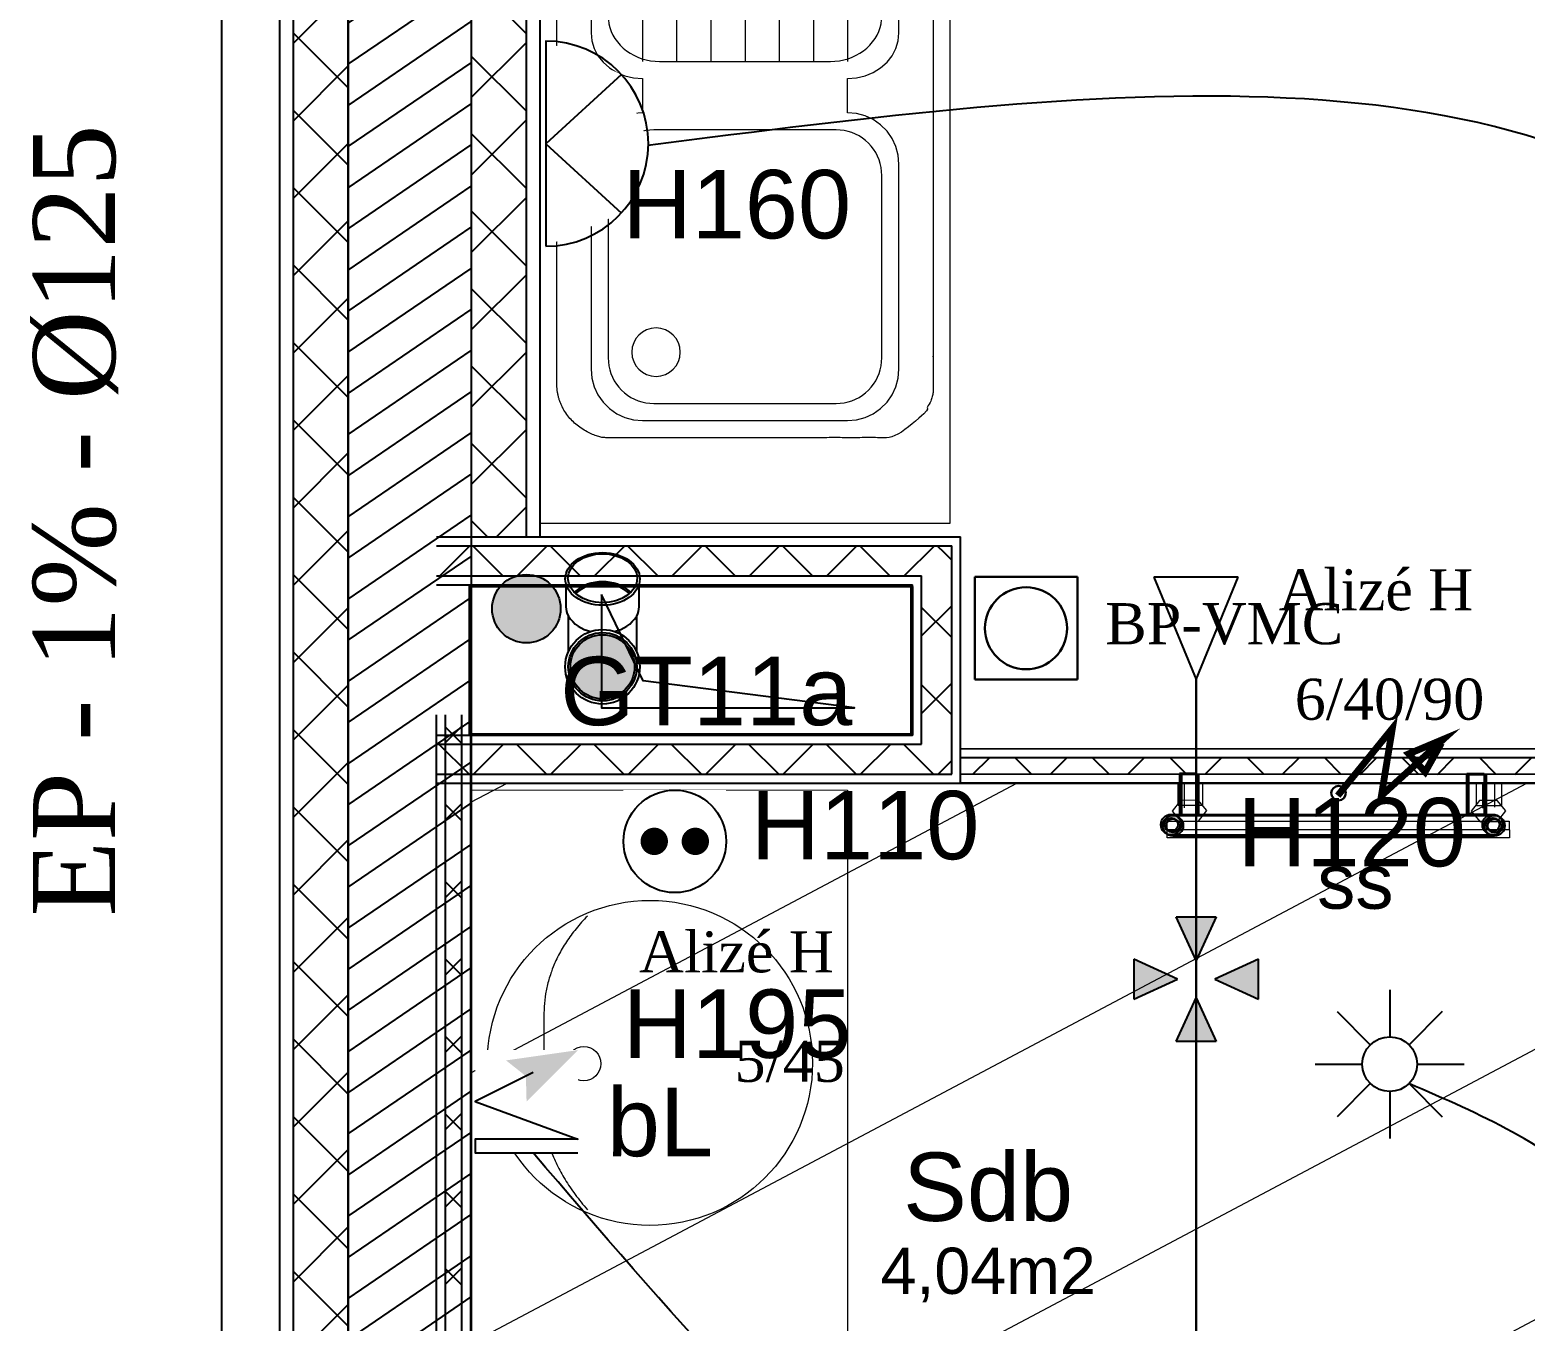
# Model space of a CAD drawing. Header units: millimetres. Extents: x 522027 to 600964, y -380282 to -298602.
# Drawn here: x 573244 to 575429, y -340777 to -338889 of the extents above; entities that cross this region are included whole.
import ezdxf

# ---------------------------------------------------------------- set-up
doc = ezdxf.new("R2010")
doc.units = ezdxf.units.MM
doc.set_wipeout_variables(frame=1)
for name, color, linetype in [('3-BAT C-Niveau -2', 7, 'Continuous'), ('prlm-CHAUFF-CONV', 1, 'Continuous'), ('prlm-EAU-CHU', 42, 'Continuous'), ('prlm-EAU-EP', 141, 'Continuous'), ('prlm-EAU-EUEV', 25, 'Continuous'), ('prlm-ELEC-CFA', 1, 'Continuous'), ('prlm-GT', 242, 'Continuous')]:
    doc.layers.add(name, color=color, linetype=linetype)
for name, color, linetype, lineweight in [('faux plafond', 9, 'Continuous', 15), ('prlm-ELEC-CFO', 1, 'Continuous', 25), ('prlm-VMC', 82, 'Continuous', 25)]:
    doc.layers.add(name, color=color, linetype=linetype, lineweight=lineweight)
doc.styles.add('Arial', font='arial.ttf')
doc.styles.add('Geneva', font='arial.ttf')
doc.styles.add('prlm-eau-euev', font='pala.ttf', dxfattribs={"height": 18})
doc.styles.add('prlm-vmc', font='pala.ttf', dxfattribs={"height": 14})
doc.styles.get("Standard").update_dxf_attribs({"font": 'arial.ttf'})

# ---------------------------------------------------------------- blocks, each defined once
blk = doc.blocks.new('Evier 01 100x60')
at = {"color": 7, "linetype": 'Continuous', "lineweight": 13}
for p, q in [((7.88, -15), (42.12, -15)), ((42.12, -15), (42.5, -15)), ((7.5, -20), (42.5, -20)), ((7.5, -25), (42.5, -25)), ((7.5, -30), (42.5, -30)), ((7.5, -35), (42.5, -35)), ((7.5, -40), (42.5, -40)), ((7.88, -45), (42.12, -45)), ((42.12, -45), (42.5, -45))]:
    blk.add_line(p, q, dxfattribs=at)
at = {"color": 7, "linetype": 'Continuous', "lineweight": 13, "flags": 128}
for points in [[(-10, 0), (110, 0), (110, -60), (-10, -60)], [(50, -15), (50.11, -13.7), (50.45, -12.43), (51, -11.25), (51.75, -10.18), (52.68, -9.25), (53.75, -8.5), (54.93, -7.95), (56.2, -7.61), (57.5, -7.5), (87.5, -7.5), (88.8, -7.61), (90.07, -7.95), (91.25, -8.5), (92.32, -9.25), (93.25, -10.18), (94, -11.25), (94.55, -12.43), (94.89, -13.7), (95, -15), (95, -45), (94.89, -46.3), (94.55, -47.57), (94, -48.75), (93.25, -49.82), (92.32, -50.75), (91.25, -51.5), (90.07, -52.05), (88.8, -52.39), (87.5, -52.5), (57.5, -52.5), (56.2, -52.39), (54.93, -52.05), (53.75, -51.5), (52.68, -50.75), (51.75, -49.82), (51, -48.75), (50.45, -47.57), (50.11, -46.3), (50, -45), (50, -45), (45, -45), (44.9, -46.3), (44.6, -47.57), (44.11, -48.75), (43.44, -49.82), (42.62, -50.75), (41.67, -51.5), (40.61, -52.05), (39.49, -52.39), (38.33, -52.5), (11.67, -52.5), (10.51, -52.39), (9.39, -52.05), (8.33, -51.5), (7.38, -50.75), (6.56, -49.82), (5.89, -48.75), (5.4, -47.57), (5.1, -46.3), (5, -45), (5, -15), (5, -15), (5.1, -13.7), (5.4, -12.43), (5.89, -11.25), (6.56, -10.18), (7.38, -9.25), (8.33, -8.5), (9.39, -7.95), (10.51, -7.61), (11.67, -7.5), (38.33, -7.5), (39.49, -7.61), (40.61, -7.95), (41.67, -8.5), (42.62, -9.25), (43.44, -10.18), (44.11, -11.25), (44.6, -12.43), (44.9, -13.7), (45, -15), (50, -15)], [(35.83, -10), (36.41, -10.03), (36.99, -10.11), (37.56, -10.26), (38.11, -10.45), (38.65, -10.7), (39.17, -11), (39.66, -11.36), (40.12, -11.75), (40.55, -12.2), (40.94, -12.68), (41.29, -13.2), (41.61, -13.75), (41.88, -14.33), (42.1, -14.93), (42.27, -15.56), (42.4, -16.2), (42.47, -16.85), (42.5, -17.5), (42.5, -42.5), (42.5, -42.5), (42.47, -43.15), (42.4, -43.8), (42.27, -44.44), (42.1, -45.07), (41.88, -45.67), (41.61, -46.25), (41.29, -46.8), (40.94, -47.32), (40.55, -47.8), (40.12, -48.25), (39.66, -48.64), (39.17, -49), (38.65, -49.3), (38.11, -49.55), (37.56, -49.74), (36.99, -49.89), (36.41, -49.97), (35.83, -50), (14.17, -50), (13.59, -49.97), (13.01, -49.89), (12.44, -49.74), (11.89, -49.55), (11.35, -49.3), (10.83, -49), (10.34, -48.64), (9.88, -48.25), (9.45, -47.8), (9.06, -47.32), (8.71, -46.8), (8.39, -46.25), (8.12, -45.67), (7.9, -45.07), (7.73, -44.44), (7.6, -43.8), (7.53, -43.15), (7.5, -42.5), (7.5, -17.5), (7.53, -16.85), (7.6, -16.2), (7.73, -15.56), (7.9, -14.93), (8.12, -14.33), (8.39, -13.75), (8.71, -13.2), (9.06, -12.68), (9.45, -12.2), (9.88, -11.75), (10.34, -11.36), (10.83, -11), (11.35, -10.7), (11.89, -10.45), (12.44, -10.26), (13.01, -10.11), (13.59, -10.03), (14.17, -10), (35.83, -10)], [(85.83, -10), (86.41, -10.03), (86.99, -10.1), (87.56, -10.23), (88.11, -10.4), (88.65, -10.62), (89.17, -10.89), (89.66, -11.21), (90.12, -11.56), (90.55, -11.95), (90.94, -12.38), (91.29, -12.84), (91.61, -13.33), (91.88, -13.85), (92.1, -14.39), (92.27, -14.94), (92.4, -15.51), (92.47, -16.09), (92.5, -16.67), (92.5, -43.33), (92.5, -43.33), (92.47, -43.91), (92.4, -44.49), (92.27, -45.06), (92.1, -45.61), (91.88, -46.15), (91.61, -46.67), (91.29, -47.16), (90.94, -47.62), (90.55, -48.05), (90.12, -48.44), (89.66, -48.79), (89.17, -49.11), (88.65, -49.38), (88.11, -49.6), (87.56, -49.77), (86.99, -49.9), (86.41, -49.97), (85.83, -50), (59.17, -50), (59.17, -50), (58.59, -49.97), (58.01, -49.9), (57.44, -49.77), (56.89, -49.6), (56.35, -49.38), (55.83, -49.11), (55.34, -48.79), (54.88, -48.44), (54.45, -48.05), (54.06, -47.62), (53.71, -47.16), (53.39, -46.67), (53.12, -46.15), (52.9, -45.61), (52.73, -45.06), (52.6, -44.49), (52.53, -43.91), (52.5, -43.33), (52.5, -16.67), (52.53, -16.09), (52.6, -15.51), (52.73, -14.94), (52.9, -14.39), (53.12, -13.85), (53.39, -13.33), (53.71, -12.84), (54.06, -12.38), (54.45, -11.95), (54.88, -11.56), (55.34, -11.21), (55.83, -10.89), (56.35, -10.62), (56.89, -10.4), (57.44, -10.23), (58.01, -10.1), (58.59, -10.03), (59.17, -10), (85.83, -10)]]:
    blk.add_lwpolyline(points, close=True, dxfattribs=at)
at = {"color": 7, "linetype": 'Continuous', "lineweight": 13}
blk.add_ellipse((85, -17), major_axis=(3.54, 0), ratio=1, dxfattribs=at)
blk.add_open_spline([(89.6, -2.5), (91.72, -2.5), (95.38, -4.69), (97.5, -8.49), (97.5, -30), (97.5, -51.51), (95.38, -55.31), (91.72, -57.5), (50, -57.5), (8.28, -57.5), (4.62, -55.31), (2.5, -51.51), (2.5, -30), (2.5, -8.49), (4.62, -4.69), (8.28, -2.5), (49.47, -2.5), (89.6, -2.5)], degree=2, knots=[0, 0, 0, 0.007967, 0.015935, 0.023902, 0.172105, 0.180072, 0.18804, 0.196007, 0.501992, 0.509959, 0.517926, 0.525894, 0.674097, 0.682064, 0.690032, 0.697999, 1, 1, 1], dxfattribs=at)
blk = doc.blocks.new('Groupe-65-1')
at = {"color": 7, "linetype": 'Continuous', "lineweight": 9}
for p, q in [((15896.62, -46124.61), (15897.28, -46128.06)), ((15894.9, -46124.94), (15895.58, -46128.52)), ((15850.9, -46140.17), (15900.02, -46130.86)), ((15852.05, -46133.06), (15852.72, -46136.57)), ((15853.77, -46132.73), (15854.36, -46135.83))]:
    blk.add_line(p, q, dxfattribs=at)
at = {"color": 7, "linetype": 'Continuous', "lineweight": 9, "flags": 128}
for points in [[(15894.05, -46125.1), (15897.63, -46124.42), (15898.24, -46127.66), (15894.66, -46128.34)], [(15899.03, -46128.29), (15897.46, -46127.03), (15894.97, -46127.52), (15894.04, -46129.28), (15895.6, -46130.55), (15898.1, -46130.05)], [(15850.67, -46138.96), (15899.79, -46129.66), (15900.25, -46132.07), (15851.12, -46141.37)], [(15851.1, -46137.37), (15852.67, -46138.63), (15855.16, -46138.13), (15856.09, -46136.37), (15854.52, -46135.11), (15852.03, -46135.61)]]:
    blk.add_lwpolyline(points, close=True, dxfattribs=at)
at = {"color": 7, "linetype": 'Continuous', "lineweight": 13, "flags": 128}
blk.add_lwpolyline([(15851.19, -46133.22), (15854.7, -46132.55), (15855.3, -46135.74), (15851.8, -46136.41)], close=True, dxfattribs=at)
at = {"color": 7, "insert": (15878.58, -46138.57), "char_height": 7.993, "width": 24.9991, "attachment_point": 2, "rotation": 10.6809, "line_spacing_factor": 1.060906, "style": 'Geneva'}
blk.add_mtext('ss', dxfattribs=at)
blk = doc.blocks.new('Groupe-66-1')
at = {"color": 7, "linetype": 'Continuous', "lineweight": 13}
for p, q in [((15790.47, -46304.59), (15797.37, -46265.62)), ((15799.23, -46305.47), (15824.2, -46268.15)), ((15804.39, -46311.72), (15839.86, -46287.36))]:
    blk.add_line(p, q, dxfattribs=at)
at = {"color": 7, "linetype": 'Continuous', "lineweight": 13, "flags": 128}
blk.add_lwpolyline([(15869.58, -46301.73), (15790.98, -46316.62), (15776.09, -46238.01), (15854.69, -46223.13)], close=True, dxfattribs=at)
blk = doc.blocks.new('Groupe-67-1')
at = {"color": 7, "linetype": 'Continuous', "lineweight": 13, "flags": 128}
blk.add_lwpolyline([(15764.75, -46232.02), (15749.88, -46153.41), (15803.92, -46143.19), (15818.79, -46221.79)], close=True, dxfattribs=at)
at = {"color": 7, "linetype": 'Continuous', "lineweight": 13}
for centre, major_axis in [((15782.98, -46187.75), (-23.34, -4.41)), ((15773.5, -46189.65), (-0.46, 2.46)), ((15763.46, -46191.34), (-0.28, 1.47))]:
    blk.add_ellipse(centre, major_axis=major_axis, ratio=1, dxfattribs=at)
blk.add_open_spline([(15770, -46168.35), (15765.02, -46175.88), (15767.82, -46191.23), (15770.42, -46204.47), (15777.98, -46210.54)], degree=2, dxfattribs=at)
blk = doc.blocks.new('xi.BL')
at = {"color": 0, "lineweight": 5}
blk.add_wipeout([(-7.5, -7.5), (7.5, -7.5), (7.5, 7.5), (-7.5, 7.5)], dxfattribs=at).dxf.layer = 'prlm-ELEC-CFO'
at = {"layer": 'prlm-ELEC-CFO', "lineweight": 5}
blk.add_hatch(color=0, dxfattribs=at).paths.add_polyline_path([(-3, 6), (-0.1, 3.7), (0, 0), (7.5, 7.5)])
at = {"layer": 'prlm-ELEC-CFO', "color": 0}
blk.add_lwpolyline([(0.95, 4.23), (-7.5, 0), (7.5, -5.5), (-7.5, -5.5), (-7.5, -7.5), (7.5, -7.5)], dxfattribs=at)
blk = doc.blocks.new('xi.ECAP')
at = {"color": 0}
blk.add_wipeout([(-15, 0), (-10.13, 11.06), (0, 15), (10.13, 11.06), (15, 0)], dxfattribs=at).dxf.layer = 'prlm-ELEC-CFO'
at = {"layer": 'prlm-ELEC-CFO', "color": 0, "linetype": 'ByBlock', "lineweight": -2, "flags": 128}
blk.add_lwpolyline([(15, 0, 1), (-15, 0)], format="xyb", close=True, dxfattribs=at)
at = {"layer": 'prlm-ELEC-CFO', "color": 0}
blk.add_lwpolyline([(-10.13, 11.06), (0, 0), (10.13, 11.06)], dxfattribs=at)
blk = doc.blocks.new('xi.PCHT')
at = {"color": 0, "lineweight": 5}
blk.add_wipeout([(-7.5, -7.5), (7.5, -7.5), (7.5, 7.5), (-7.5, 7.5)], dxfattribs=at).dxf.layer = 'prlm-ELEC-CFO'
at = {"layer": 'prlm-ELEC-CFO', "color": 0, "linetype": 'ByBlock', "lineweight": 5, "const_width": 2}
for points in [[(-4, 0, 1), (-2, 0, 1)], [(2, 0, 1), (4, 0, 1)]]:
    blk.add_lwpolyline(points, format="xyb", close=True, dxfattribs=at)
at = {"layer": 'prlm-ELEC-CFO', "color": 0, "linetype": 'ByBlock', "lineweight": -2}
blk.add_circle((0, 0), 7.5, dxfattribs=at)
blk = doc.blocks.new('xi.SPOT')
at = {"color": 0, "lineweight": 5}
blk.add_wipeout([(-4, 0), (-2.83, -2.83), (0, -4), (2.83, -2.83), (4, 0), (2.83, 2.83), (0, 4), (-2.83, 2.83)], dxfattribs=at).dxf.layer = 'prlm-ELEC-CFO'
at = {"layer": 'prlm-ELEC-CFO', "color": 0, "linetype": 'ByBlock', "lineweight": -2, "flags": 128}
for points in [[(0, 10.88), (0, 4)], [(-7.69, 7.69), (-2.83, 2.83)], [(7.69, 7.69), (2.83, 2.83)], [(-10.88, 0), (-4, 0)], [(4, 0), (10.88, 0)], [(-2.83, -2.83), (-7.69, -7.69)], [(0, -4), (0, -10.88)], [(2.83, -2.83), (7.69, -7.69)]]:
    blk.add_lwpolyline(points, dxfattribs=at)
at = {"layer": 'prlm-ELEC-CFO', "color": 0, "linetype": 'ByBlock', "lineweight": -2}
blk.add_circle((0, 0), 4, dxfattribs=at)
blk = doc.blocks.new('xi.tsl-050-050')
at = {"layer": 'prlm-CHAUFF-CONV', "linetype": 'ByBlock', "lineweight": -2}
h = blk.add_hatch(color=0, dxfattribs=at)
edge = h.paths.add_edge_path()
edge.add_arc((-23.5, 7.5), 1.5, 0, 360)
edge = h.paths.add_edge_path(flags=17)
edge.add_arc((-23.5, 7.5), 1, 0, 360)
edge = h.paths.add_edge_path()
edge.add_arc((23.5, 7.5), 1.5, 0, 360)
edge = h.paths.add_edge_path(flags=17)
edge.add_arc((23.5, 7.5), 1, 0, 360)
at = {"layer": 'prlm-CHAUFF-CONV', "color": 0, "linetype": 'ByBlock', "lineweight": -2, "flags": 128}
for points in [[(23.5, 9), (-23.5, 9)], [(23.5, 6), (-23.5, 6)]]:
    blk.add_lwpolyline(points, dxfattribs=at)
at = {"layer": 'prlm-CHAUFF-CONV', "color": 0, "linetype": 'ByBlock', "lineweight": -2}
for points in [[(-19.73, 0), (-22.27, 0), (-22.27, 6), (-19.73, 6)], [(19.73, 0), (22.27, 0), (22.27, 6), (19.73, 6)]]:
    blk.add_lwpolyline(points, close=True, dxfattribs=at)
for centre, radius in [((-23.5, 7.5), 1.5), ((23.5, 7.5), 1.5), ((-23.5, 7.5), 1), ((23.5, 7.5), 1)]:
    blk.add_circle(centre, radius, dxfattribs=at)

msp = doc.modelspace()

# ---------------------------------------------------------------- hatches: boundary and pattern name
h = msp.add_hatch()
h.set_pattern_fill('02_ISOLANT', color=256, scale=10, angle=-0.0036, style=0, pattern_type=2)
h.set_pattern_definition([(44.996399, (505019.33, 142779.7), (-56.564987, 56.572098), []), (134.996399, (505019.33, 142779.7), (56.572098, 56.564987), [])])
h.paths.add_polyline_path([(573838.9, -339643.2), (573838.9, -339687.2), (574547.5, -339687.3), (574591.5, -339643.3)])
h = msp.add_hatch()
h.set_pattern_fill('02_ISOLANT', color=256, scale=10, angle=89.9964, style=0, pattern_type=2)
h.set_pattern_definition([(134.996399, (505019.33, 142779.7), (-56.572098, -56.564987), []), (224.996399, (505019.33, 142779.7), (-56.564987, 56.572098), [])])
h.paths.add_polyline_path([(574547.5, -339933.3), (574591.5, -339977.3), (574591.5, -339643.3), (574547.5, -339687.3)])
h = msp.add_hatch()
h.set_pattern_fill('02_ISOLANT', color=256, scale=10, angle=90, style=0, pattern_type=2)
h.set_pattern_definition([(134.999993, (505019.33, 142779.7), (-56.568549, -56.568536), []), (224.999993, (505019.33, 142779.7), (-56.568536, 56.568549), [])])
h.paths.add_polyline_path([(573851.9, -342653.2), (573875.9, -342653.2), (573875.9, -339890.3), (573851.9, -339890.3)])
h = msp.add_hatch()
h.set_pattern_fill('02_ISOLANT', color=256, scale=10, angle=-0.0036, style=0, pattern_type=2)
h.set_pattern_definition([(44.996399, (505019.33, 142779.7), (-56.564987, 56.572098), []), (134.996399, (505019.33, 142779.7), (56.572098, 56.564987), [])])
h.paths.add_polyline_path([(573838.9, -339933.3), (573838.9, -339977.3), (574591.5, -339977.3), (574547.5, -339933.3)])
h = msp.add_hatch()
h.set_pattern_fill('02_ISOLANT', color=256, scale=10, angle=-180.0122, style=0, pattern_type=2)
h.set_pattern_definition([(224.987783, (505019.33, 142779.7), (56.55648, -56.580603), []), (314.987783, (505019.33, 142779.7), (-56.580603, -56.55648), [])])
h.paths.add_polyline_path([(576316, -339977.7), (576340, -339953.7), (574604.5, -339953.3), (574604.5, -339977.3)])
at = {"layer": '3-BAT C-Niveau -2'}
h = msp.add_hatch(dxfattribs=at)
h.set_pattern_fill('02_ISOLANT', color=256, scale=10, angle=-90, style=0, pattern_type=2)
h.set_pattern_definition([(314.999993, (505019.33, 142779.7), (56.568549, 56.568536), []), (44.999993, (505019.33, 142779.7), (56.568536, -56.568549), [])])
h.paths.add_polyline_path([(573969.5, -335915.6), (573889.5, -335915.6), (573889.5, -339630.2), (573969.5, -339630.2)])
h = msp.add_hatch(dxfattribs=at)
h.set_pattern_fill('02_ISOLANT', color=256, scale=10, angle=90, style=0, pattern_type=2)
h.set_pattern_definition([(134.999993, (505019.33, 142779.7), (-56.568549, -56.568536), []), (224.999993, (505019.33, 142779.7), (-56.568536, 56.568549), [])])
h.paths.add_polyline_path([(573629.5, -342629.2), (573709.5, -342629.2), (573709.5, -335955.6), (573629.5, -335955.6)])
h = msp.add_hatch(dxfattribs=at)
h.set_pattern_fill('MURS MACONNERIE-2', color=256, scale=10, angle=-10.7236, style=0, pattern_type=2)
h.set_pattern_definition([(34.276399, (505201.977, 142745.115), (-23.42441, 44.173488), [])])
h.paths.add_polyline_path([(573889.5, -342639.2), (573889.5, -335955.6), (573709.5, -335955.6), (573709.5, -342639.2)])
at = {"layer": 'faux plafond'}
h = msp.add_hatch(dxfattribs=at)
h.set_pattern_fill('BA 13', color=256, scale=10, angle=-10.7236, style=0, pattern_type=2)
h.set_pattern_definition([(207.93621, (505019.33, 142779.7), (-142.2261, 319.79952), [])])
h.paths.add_polyline_path([(576171.3, -341680.3), (573888.6, -341680.3), (573888.2, -340870.5), (574789.4, -340870.5), (574789.4, -340820.5), (573888.7, -340820.5), (573888.9, -339990.2), (576304.5, -339990.7), (576307, -340429.4), (579096.2, -340429.4), (579093.8, -342309.9), (578443.6, -342309.9), (578443.6, -342630.2), (578083.9, -342630.2), (578084.5, -341979), (577684.5, -341981.6), (577683.9, -342630.3), (574775.8, -342629.2), (574775.8, -341680.4), (576171.3, -341680.4)])
at = {"layer": 'prlm-CHAUFF-CONV'}
h = msp.add_hatch(color=256, dxfattribs=at)
edge = h.paths.add_edge_path()
edge.add_arc((575382.1, -340051), 15, 179.9965, 539.9965)
edge = h.paths.add_edge_path(flags=17)
edge.add_arc((575382.1, -340051), 10, 179.9965, 539.9965)
edge = h.paths.add_edge_path()
edge.add_arc((574912.1, -340051), 15, 179.9965, 539.9965)
edge = h.paths.add_edge_path(flags=17)
edge.add_arc((574912.1, -340051), 10, 179.9965, 539.9965)
at = {"layer": 'prlm-EAU-EUEV'}
h = msp.add_hatch(color=256, dxfattribs=at)
edge = h.paths.add_edge_path()
edge.add_arc((573970, -339735.3), 50, 0, 360)
h = msp.add_hatch(color=256, dxfattribs=at)
edge = h.paths.add_edge_path()
edge.add_arc((574081.3, -339820.2), 50, 0, 360)
at = {"layer": 'prlm-VMC'}
h = msp.add_hatch(color=256, dxfattribs=at)
h.paths.add_polyline_path([(574976, -340276.9), (575039.7, -340306.1), (575039.7, -340247.7)])
h.paths.add_polyline_path([(574919.5, -340367.9), (574977.9, -340367.9), (574948.7, -340304.2)])
h.paths.add_polyline_path([(574857.7, -340306.1), (574921.3, -340276.9), (574857.7, -340247.7)])
h.paths.add_polyline_path([(574919.5, -340185.8), (574948.7, -340249.5), (574977.9, -340185.8)])

# ---------------------------------------------------------------- linework, layer by layer
for p, q in [((573838.9, -339630.2), (574604.5, -339630.3)), ((573838.9, -339630.2), (574604.5, -339630.3)), ((574604.5, -339990.3), (574604.5, -339630.3)), ((573838.9, -339643.2), (574591.5, -339643.3)), ((573838.9, -339643.2), (574591.5, -339643.3)), ((574591.5, -339977.3), (574591.5, -339643.3)), ((574591.5, -339977.3), (574591.5, -339643.3)), ((573838.9, -339687.2), (574547.5, -339687.3)), ((573838.9, -339687.2), (574547.5, -339687.3)), ((574547.5, -339933.3), (574547.5, -339687.3)), ((574547.5, -339933.3), (574547.5, -339687.3)), ((573838.9, -339700.2), (574534.5, -339700.3)), ((574534.5, -339920.3), (574534.5, -339700.3)), ((574534.5, -339920.3), (574534.5, -339700.3)), ((573838.9, -342653.2), (573838.9, -339890.3)), ((573838.9, -342653.2), (573838.9, -339890.3)), ((573851.9, -342653.2), (573851.9, -339890.3)), ((573851.9, -342653.2), (573851.9, -339890.3)), ((573875.9, -342653.2), (573875.9, -339890.3)), ((573875.9, -342653.2), (573875.9, -339890.3)), ((573888.9, -342653.2), (573888.9, -339890.3)), ((573838.9, -339920.3), (574534.5, -339920.3)), ((573838.9, -339920.3), (574534.5, -339920.3)), ((573838.9, -339933.3), (574547.5, -339933.3)), ((573838.9, -339933.3), (574547.5, -339933.3)), ((576353, -339940.7), (574604.5, -339940.3)), ((576340, -339953.7), (574604.5, -339953.3)), ((576340, -339953.7), (574604.5, -339953.3)), ((573838.9, -339977.3), (574591.5, -339977.3)), ((573838.9, -339977.3), (574591.5, -339977.3)), ((576316, -339977.7), (574604.5, -339977.3)), ((576316, -339977.7), (574604.5, -339977.3)), ((573838.9, -339990.3), (574604.5, -339990.3)), ((576303, -339990.7), (574604.5, -339990.3)), ((576303, -339990.7), (574604.5, -339990.3))]:
    msp.add_line(p, q)
at = {"flags": 128}
msp.add_lwpolyline([(574079.8, -339714.7), (574079.8, -339880.3), (574449.4, -339880.3), (574140.6, -339840.6)], close=True, dxfattribs=at)
at = {"layer": '3-BAT C-Niveau -2'}
for p, q in [((573889.5, -335915.6), (573889.5, -339630.2)), ((573889.5, -335915.6), (573889.5, -339630.2)), ((573969.5, -335915.6), (573969.5, -339630.2)), ((573989.5, -335915.6), (573989.5, -339630.2)), ((573989.5, -335915.6), (573989.5, -339630.2)), ((573609.5, -342629.2), (573609.5, -335955.6)), ((573609.5, -342629.2), (573609.5, -335955.6)), ((573629.5, -342629.2), (573629.5, -335955.6)), ((573709.5, -342629.2), (573709.5, -335955.6)), ((573709.5, -342629.2), (573709.5, -335955.6)), ((573709.5, -335955.6), (573709.5, -342639.2)), ((573889.5, -335955.6), (573889.5, -342639.2)), ((573889.5, -335955.6), (573889.5, -342639.2)), ((573709.5, -338396.2), (573709.5, -342639.2)), ((573889.5, -339630.2), (573989.5, -339630.2))]:
    msp.add_line(p, q, dxfattribs=at)
at = {"layer": '3-BAT C-Niveau -2', "ltscale": 50.8, "flags": 128}
msp.add_lwpolyline([(576171.3, -341680.3), (573888.6, -341680.3), (573888.2, -340870.5), (574789.4, -340870.5), (574789.4, -340820.5), (573888.7, -340820.5), (573888.9, -339990.2), (576304.5, -339990.7), (576307, -340429.4), (579096.2, -340429.4), (579093.8, -342309.9), (578443.6, -342309.9), (578443.6, -342630.2), (578083.9, -342630.2), (578084.5, -341979), (577684.5, -341981.6), (577683.9, -342630.3), (574775.8, -342629.2), (574775.8, -341680.4), (576171.3, -341680.4)], close=True, dxfattribs=at)
at = {"layer": 'prlm-CHAUFF-CONV'}
for p, q in [((574949.8, -339976), (574924.5, -339976)), ((574924.5, -339976), (574924.5, -340036)), ((574949.8, -340036), (574949.8, -339976)), ((575344.5, -339976), (575369.8, -339976)), ((575344.5, -340036), (575344.5, -339976)), ((575369.8, -339976), (575369.8, -340036)), ((574912.1, -340036), (575382.1, -340036)), ((574924.5, -340036), (574949.8, -340036)), ((575369.8, -340036), (575344.5, -340036)), ((574912.1, -340066), (575382.1, -340066))]:
    msp.add_line(p, q, dxfattribs=at)
for centre, radius in [((574912.1, -340051), 15), ((574912.1, -340051), 10), ((575382.1, -340051), 15), ((575382.1, -340051), 10)]:
    msp.add_circle(centre, radius, dxfattribs=at)
at = {"layer": 'prlm-EAU-CHU'}
for p, q in [((574027.8, -339699.4), (574027.8, -339732.5)), ((574134.7, -339732.5), (574134.7, -339699.4)), ((574031.3, -339745.9), (574031.3, -339798.5)), ((574131.3, -339798.5), (574131.3, -339745.9))]:
    msp.add_line(p, q, dxfattribs=at)
for radius in [54.5, 46.9]:
    msp.add_circle((574081.3, -339820.2), radius, dxfattribs=at)
for centre, radius, start, end in [((574081.3, -339758.8), 63, 48.9248, 131.0752), ((574081.3, -339756.7), 58.7, 47.8112, 132.1667), ((574056.4, -339732.3), 28.6, 180.508, 208.9381), ((574106.2, -339732.3), 28.6, 331.0619, 359.492), ((574073.5, -339719.4), 49.9, 212.4397, 259.5051), ((574089.1, -339719.4), 49.9, 280.4949, 327.5603)]:
    msp.add_arc(centre, radius, start, end, dxfattribs=at)
for centre, major_axis, ratio in [((574081.3, -339691.8), (54.4, 0), 0.708306), ((574081.3, -339690.8), (50.5, 0), 0.707331)]:
    msp.add_ellipse(centre, major_axis=major_axis, ratio=ratio, dxfattribs=at)
at = {"layer": 'prlm-EAU-EP', "ltscale": 20}
msp.add_line((573524.5, -335954.2), (573524.5, -342466.4), dxfattribs=at)
at = {"layer": 'prlm-EAU-EUEV'}
for centre in [(573970, -339735.3), (574081.3, -339820.2)]:
    msp.add_circle(centre, 50, dxfattribs=at)
at = {"layer": 'prlm-ELEC-CFA', "lineweight": 30}
for p, q in [((574625.2, -339688.9), (574775.2, -339688.9)), ((574625.2, -339838.9), (574625.2, -339688.9)), ((574775.2, -339688.9), (574775.2, -339838.9)), ((574775.2, -339838.9), (574625.2, -339838.9))]:
    msp.add_line(p, q, dxfattribs=at)
msp.add_circle((574700.2, -339763.9), 60, dxfattribs=at)
at = {"layer": 'prlm-ELEC-CFO', "lineweight": 25, "const_width": 10}
msp.add_lwpolyline([(575155.7, -340008.6), (575235.5, -339910.3), (575219.5, -340008.6), (575310, -339926.2), (575259.4, -339947.5), (575283.4, -339974), (575307.3, -339931.5)], dxfattribs=at)
at = {"layer": 'prlm-ELEC-CFO', "lineweight": 30}
msp.add_circle((575156.9, -340004.9), 10.6, dxfattribs=at)
at = {"layer": 'prlm-ELEC-CFO'}
for points in [[(576118.3, -339870.7), (575787.1, -339251.5), (574147.3, -339058.3)], [(575653.7, -341142.7), (575534.1, -340591.4), (575259.8, -340429.4)]]:
    msp.add_spline(points, degree=3, dxfattribs=at)
at = {"layer": 'prlm-GT'}
for p, q in [((573886.7, -339918.9), (573886.7, -339701.3)), ((573886.7, -339701.3), (574531.7, -339701.3)), ((574531.7, -339701.3), (574531.7, -339918.9)), ((574531.7, -339918.9), (573886.7, -339918.9))]:
    msp.add_line(p, q, dxfattribs=at)
msp.add_lwpolyline([(574534.5, -339702.7), (574534.5, -339920.3), (573889.5, -339920.3), (573889.5, -339702.7)], close=True, dxfattribs=at)
at = {"layer": 'prlm-VMC'}
for p, q in [((575010.4, -339689), (574886.9, -339689)), ((574886.9, -339689), (574948.7, -339839)), ((574948.7, -339839), (575010.4, -339689)), ((574919.5, -340185.8), (574977.9, -340185.8)), ((574948.7, -340249.5), (574919.5, -340185.8)), ((574977.9, -340185.8), (574948.7, -340249.5)), ((574857.7, -340247.7), (574857.7, -340306.1)), ((574921.3, -340276.9), (574857.7, -340247.7)), ((575039.7, -340247.7), (574976, -340276.9)), ((575039.7, -340306.1), (575039.7, -340247.7)), ((574857.7, -340306.1), (574921.3, -340276.9)), ((574976, -340276.9), (575039.7, -340306.1)), ((574919.5, -340367.9), (574948.7, -340304.2)), ((574948.7, -340304.2), (574977.9, -340367.9)), ((574977.9, -340367.9), (574919.5, -340367.9))]:
    msp.add_line(p, q, dxfattribs=at)
at = {"layer": 'prlm-VMC', "lineweight": 30}
msp.add_line((574948.7, -342334.9), (574948.7, -339839), dxfattribs=at)
at = {"layer": 'prlm-VMC'}
msp.add_solid([(574948.7, -339829), (574896.9, -339699), (575000.4, -339699), (574948.7, -339829)], dxfattribs=at)

# ---------------------------------------------------------------- block references
at = {"yscale": 10, "zscale": 10}
for name, p, xscale, rotation in [('Evier 01 100x60', (573989.5, -338510.3), -10, 89.99999333248634), ('Groupe-67-1', (505019.3, 142779.7), 10, 349.2763985886067), ('Groupe-65-1', (505019.3, 142779.7), 10, 349.2763985886067), ('Groupe-66-1', (505019.3, 142779.7), 10, 349.2763985886067)]:
    msp.add_blockref(name, p, dxfattribs=dict(at, xscale=xscale, rotation=rotation))
at = {"layer": 'prlm-CHAUFF-CONV', "xscale": 10, "yscale": 10, "zscale": 10, "rotation": 179.9964640575276}
msp.add_blockref('xi.tsl-050-050', (575149.9, -339977.5), dxfattribs=at)

# ---------------------------------------------------------------- texts
at = {"insert": (574644.8, -340530.3), "char_height": 100, "attachment_point": 2, "rotation": 360, "line_spacing_factor": 0.834288, "style": 'Arial'}
msp.add_mtext('Sdb\\P{\\H0.6752x;4,04m2}\\P', dxfattribs=at)
at = {"layer": '3-BAT C-Niveau -2', "color": 40, "insert": (574019.5, -339805.6), "char_height": 100, "attachment_point": 1, "rotation": 360, "line_spacing_factor": 0.25, "style": 'Arial'}
msp.add_mtext('GT11a', dxfattribs=at)
at = {"layer": 'prlm-EAU-EP', "style": 'prlm-eau-euev'}
msp.add_text('EP - 1%%% - Ø125', height=120, rotation=90, dxfattribs=at).set_placement((573369, -340185.4))
at = {"layer": 'prlm-ELEC-CFA', "style": 'prlm-vmc'}
msp.add_text('BP-VMC', height=60, dxfattribs=at).set_placement((574816.1, -339787.2))
at = {"layer": 'prlm-ELEC-CFO', "style": 'Arial'}
for s, p in [('H110', (574298.1, -340101.6)), ('H195', (574111.1, -340391.9))]:
    msp.add_text(s, height=100, dxfattribs=at).set_placement(p)
at = {"layer": 'prlm-ELEC-CFO', "lineweight": 25}
msp.add_text('H120', height=100, dxfattribs=at).set_placement((575009.1, -340111.9))
at = {"layer": 'prlm-VMC', "style": 'prlm-vmc'}
for s, p in [('Alizé H', (575069.2, -339737.6)), ('6/40/90', (575092.9, -339897.6)), ('Alizé H', (574134.8, -340266.9)), ('5/45', (574274.2, -340426.9))]:
    msp.add_text(s, height=60, dxfattribs=at).set_placement(p)

# ---------------------------------------------------------------- next in the draw order: block references
at = {"layer": 'prlm-ELEC-CFO', "xscale": 10, "yscale": 10, "zscale": 10, "rotation": 270.0000000000006}
msp.add_blockref('xi.ECAP', (573998.3, -339055.6), dxfattribs=at)
at = {"layer": 'prlm-ELEC-CFO', "xscale": 10, "yscale": 10, "zscale": 10}
for name, p in [('xi.PCHT', (574186.9, -340075.4)), ('xi.SPOT', (575231.6, -340401.1)), ('xi.BL', (573970.3, -340455.6))]:
    msp.add_blockref(name, p, dxfattribs=at)

# ---------------------------------------------------------------- next in the draw order: texts
at = {"layer": 'prlm-ELEC-CFO', "insert": (574165.2, -340486.4), "char_height": 100, "attachment_point": 5, "line_spacing_factor": 0.8, "style": 'Arial', "bg_fill": 3, "box_fill_scale": 1.1, "bg_fill_color": 256, "bg_fill_transparency": 0}
msp.add_mtext('bL', dxfattribs=at)

# ---------------------------------------------------------------- next in the draw order: linework, layer by layer
at = {"layer": 'prlm-ELEC-CFO'}
msp.add_spline([(576170.8, -340686.4), (575870.3, -341061.6), (575228.2, -341393.1), (573979.8, -340530.6)], degree=3, dxfattribs=at)

# ---------------------------------------------------------------- next in the draw order: texts
at = {"layer": 'prlm-ELEC-CFO', "style": 'Arial'}
msp.add_text('H160', height=100, dxfattribs=at).set_placement((574110.7, -339194))

doc.saveas('drawing.dxf')
